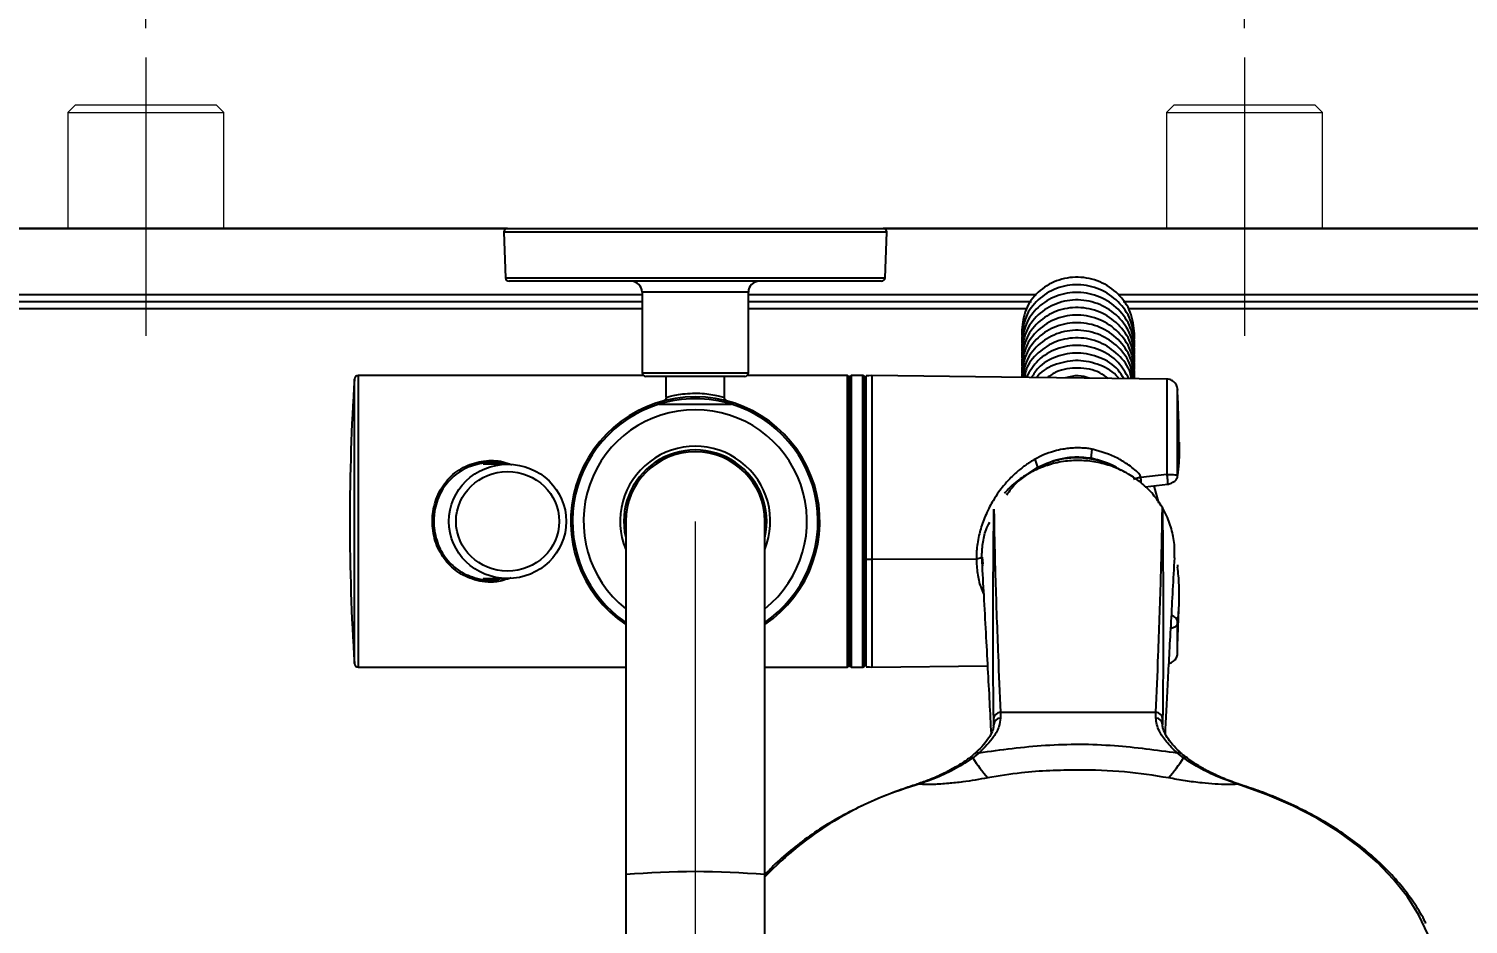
# Model space of a CAD drawing. Extents: x -2463 to 697, y 0 to 2315.
# Drawn here: x -1780.1 to -1583.6, y 2029.3 to 2151.6 of the extents above; entities that cross this region are included whole.
import ezdxf

# ---------------------------------------------------------------- set-up
doc = ezdxf.new("R2010")
doc.units = 0
doc.header["$LTSCALE"] = 10
doc.header["$MEASUREMENT"] = 0
doc.header["$PDMODE"] = 3
doc.header["$PDSIZE"] = -10
doc.linetypes.add('CENTER2', pattern=[28.575, 19.05, -3.175, 3.175, -3.175])
doc.layers.get('0').update_dxf_attribs({"linetype": 'CONTINUOUS'})
doc.layers.get('DEFPOINTS').update_dxf_attribs({"linetype": 'CONTINUOUS'})
doc.layers.add('1', color=7, linetype='CONTINUOUS', true_color=0xffffff)
doc.layers.add('Cneter', color=1, linetype='CENTER2', lineweight=13)
doc.styles.add('Daelim Dimension', font='NanumGothic.ttf')
doc.dimstyles.new('DEFAULT', dxfattribs={"dimscale": 2, "dimtxt": 2, "dimasz": 2, "dimexe": 0, "dimexo": 2, "dimgap": 1, "dimtad": 1, "dimdec": 1, "dimzin": 9, "dimdsep": 46, "dimtxsty": 'Daelim Dimension', "dimcen": 0.5, "dimclrd": 252, "dimclre": 252, "dimclrt": 3, "dimadec": 1, "dimazin": 0, "dimtfac": 1, "dimtdec": 1, "dimtix": 1, "dimtmove": 0, "dimatfit": 3, "dimfxl": 1, "dimtolj": 1, "dimtzin": 1, "dimlwd": 9, "dimlwe": 9, "dimarcsym": 0})

# ---------------------------------------------------------------- blocks, each defined once
blk = doc.blocks.new('*D35')
at = {"color": 5, "lineweight": 9, "ltscale": 0.5, "transparency": 16777216}
for p, q in [((-1764.14, 2151.67), (-1764.14, 2177.25)), ((-1614.14, 2151.67), (-1614.14, 2177.25)), ((-1756.14, 2175.25), (-1622.14, 2175.25))]:
    blk.add_line(p, q, dxfattribs=at)
at = {"color": 5, "ltscale": 0.5, "transparency": 16777216}
for points in [[(-1756.14, 2176.59), (-1756.14, 2173.92), (-1764.14, 2175.25)], [(-1622.14, 2176.59), (-1622.14, 2173.92), (-1614.14, 2175.25)]]:
    blk.add_solid(points, dxfattribs=at)
at = {"layer": 'DEFPOINTS', "color": 0, "ltscale": 0.5, "transparency": 16777216}
for p in [(-1614.14, 2175.25), (-1764.14, 2147.67), (-1614.14, 2147.67)]:
    blk.add_point(p, dxfattribs=at)
at = {"color": 7, "ltscale": 0.5, "transparency": 16777216, "insert": (-1689.14, 2188.11), "char_height": 20, "attachment_point": 5, "style": 'Daelim Dimension'}
blk.add_mtext('\\A1;150', dxfattribs=at)
blk = doc.blocks.new('*D39')
at = {"color": 5, "lineweight": 9, "ltscale": 0.5, "transparency": 16777216}
for p, q in [((-1460.14, 2124.32), (-1344.13, 2124.32)), ((-1346.13, 2116.32), (-1346.13, 1587.5)), ((-1685.17, 1579.5), (-1344.13, 1579.5))]:
    blk.add_line(p, q, dxfattribs=at)
at = {"color": 5, "ltscale": 0.5, "transparency": 16777216}
for points in [[(-1347.47, 2116.32), (-1344.8, 2116.32), (-1346.13, 2124.32)], [(-1347.47, 1587.5), (-1344.8, 1587.5), (-1346.13, 1579.5)]]:
    blk.add_solid(points, dxfattribs=at)
at = {"layer": 'DEFPOINTS', "color": 0, "ltscale": 0.5, "transparency": 16777216}
for p in [(-1464.14, 2124.32), (-1689.17, 1579.5), (-1346.13, 1579.5)]:
    blk.add_point(p, dxfattribs=at)
at = {"color": 7, "ltscale": 0.5, "transparency": 16777216, "insert": (-1358.91, 1851.91), "char_height": 20, "attachment_point": 5, "rotation": 90, "style": 'Daelim Dimension'}
blk.add_mtext('\\A1;545', dxfattribs=at)

msp = doc.modelspace()

# ---------------------------------------------------------------- linework, layer by layer
at = {"ltscale": 0.5}
msp.add_line((-1980.13, 2124.32), (-500.29, 2124.32), dxfattribs=at)
at = {"color": 7, "linetype": 'Continuous', "lineweight": 25}
for p, q in [((-1714.77, 2124.32), (-1904.14, 2124.32)), ((-1714.77, 2124.32), (-1689.14, 2124.32)), ((-1689.14, 2124.32), (-1663.5, 2124.32)), ((-1474.13, 2124.32), (-1663.5, 2124.32)), ((-1715.27, 2123.8), (-1715.05, 2117.6)), ((-1689.14, 2123.8), (-1715.27, 2123.8)), ((-1663, 2123.8), (-1689.14, 2123.8)), ((-1663.22, 2117.6), (-1663, 2123.8)), ((-1715.05, 2117.6), (-1689.14, 2117.6)), ((-1689.14, 2117.12), (-1714.55, 2117.12)), ((-1689.14, 2117.6), (-1663.22, 2117.6)), ((-1663.72, 2117.12), (-1689.14, 2117.12)), ((-1886.64, 2115.3), (-1696.39, 2115.3)), ((-1696.39, 2115.62), (-1696.39, 2104.62)), ((-1689.14, 2115.62), (-1696.39, 2115.62)), ((-1681.89, 2115.62), (-1689.14, 2115.62)), ((-1681.89, 2104.62), (-1681.89, 2115.62)), ((-1681.89, 2115.3), (-1642.53, 2115.3)), ((-1631.39, 2115.3), (-1491.64, 2115.3)), ((-1696.39, 2113.34), (-1912.94, 2113.34)), ((-1696.39, 2114.32), (-1886.64, 2114.32)), ((-1643.23, 2114.32), (-1681.89, 2114.32)), ((-1643.93, 2113.34), (-1681.89, 2113.34)), ((-1491.64, 2114.32), (-1630.72, 2114.32)), ((-1465.33, 2113.34), (-1630.06, 2113.34)), ((-1644.57, 2110.48), (-1644.57, 2109.71)), ((-1644.57, 2109.45), (-1644.57, 2108.67)), ((-1629.17, 2109.19), (-1629.17, 2109.96)), ((-1629.17, 2108.15), (-1629.17, 2108.93)), ((-1644.57, 2108.41), (-1644.57, 2107.63)), ((-1644.57, 2107.38), (-1644.57, 2106.6)), ((-1629.17, 2107.12), (-1629.17, 2107.89)), ((-1629.17, 2106.08), (-1629.17, 2106.86)), ((-1644.57, 2106.34), (-1644.57, 2105.56)), ((-1644.57, 2105.31), (-1644.57, 2104.53)), ((-1629.17, 2105.05), (-1629.17, 2105.82)), ((-1629.17, 2104.01), (-1629.17, 2104.79)), ((-1735.67, 2064.89), (-1735.67, 2103.75)), ((-1696.19, 2104.22), (-1735.17, 2104.22)), ((-1735.17, 2104.22), (-1735.17, 2064.42)), ((-1696.39, 2104.62), (-1689.14, 2104.62)), ((-1689.14, 2104.12), (-1695.89, 2104.12)), ((-1693.14, 2104.12), (-1693.14, 2101.23)), ((-1689.14, 2104.62), (-1681.89, 2104.62)), ((-1682.39, 2104.12), (-1689.14, 2104.12)), ((-1685.14, 2101.25), (-1685.14, 2104.12)), ((-1668.34, 2104.22), (-1682.09, 2104.22)), ((-1668.34, 2064.42), (-1668.34, 2104.22)), ((-1668.14, 2104.02), (-1668.14, 2064.62)), ((-1668.04, 2064.62), (-1668.04, 2104.02)), ((-1666.24, 2104.22), (-1667.84, 2104.22)), ((-1667.84, 2104.22), (-1667.84, 2064.42)), ((-1666.24, 2064.42), (-1666.24, 2104.22)), ((-1666.04, 2104.02), (-1666.04, 2064.62)), ((-1644.57, 2104.27), (-1644.57, 2103.98)), ((-1629.21, 2103.8), (-1629.17, 2104.01)), ((-1635.08, 2092.96), (-1634.94, 2094.17)), ((-1714.76, 2092.12), (-1718.09, 2092.12)), ((-1717.62, 2092.3), (-1716.38, 2092.12)), ((-1644.09, 2090.52), (-1642.38, 2091.74)), ((-1642.38, 2091.74), (-1642.72, 2092.82)), ((-1624.76, 2090.71), (-1628.3, 2090.29)), ((-1627.72, 2089.05), (-1624.63, 2089.39)), ((-1625.84, 2086.87), (-1626.48, 2089.19)), ((-1698.64, 2084.32), (-1698.64, 2036.06)), ((-1679.64, 2036.06), (-1679.64, 2084.32)), ((-1665.79, 2079.17), (-1665.04, 2079.17)), ((-1665.04, 2079.17), (-1650.76, 2079.21)), ((-1650.76, 2079.21), (-1650.04, 2079.39)), ((-1650.04, 2079.39), (-1649.94, 2078.24)), ((-1649.95, 2079.44), (-1649.87, 2078.5)), ((-1718.09, 2076.52), (-1714.76, 2076.52)), ((-1716.38, 2076.52), (-1717.52, 2076.34)), ((-1623.28, 2067.33), (-1623.12, 2072.26)), ((-1735.17, 2064.42), (-1698.64, 2064.42)), ((-1679.64, 2064.42), (-1668.34, 2064.42)), ((-1667.84, 2064.42), (-1666.24, 2064.42)), ((-1665.04, 2064.42), (-1649.24, 2064.61)), ((-1647.48, 2058.24), (-1647.47, 2057.46)), ((-1626.26, 2057.46), (-1626.25, 2058.24)), ((-1648.42, 2056.41), (-1648.4, 2056.54)), ((-1648.4, 2056.54), (-1648.4, 2057.31)), ((-1625.33, 2057.31), (-1625.34, 2056.54)), ((-1650.37, 2052.71), (-1651.26, 2052.01)), ((-1622.48, 2052.01), (-1623.36, 2052.71)), ((-1658.63, 2048.41), (-1659.03, 2048.28)), ((-1614.7, 2048.28), (-1615.1, 2048.41)), ((-1614.54, 2048.31), (-1614.94, 2048.44)), ((-1698.64, 2036.06), (-1698.64, 1734.29)), ((-1679.64, 1734.29), (-1679.64, 2036.06))]:
    msp.add_line(p, q, dxfattribs=at)
at = {"color": 7, "linetype": 'Continuous', "lineweight": 25, "flags": 128}
for points in [[(-1665.04, 2104.22), (-1665.46, 2104.21), (-1665.79, 2104.21)], [(-1624.76, 2103.74), (-1647.32, 2104.01), (-1665.04, 2104.22)], [(-1665.79, 2101.53), (-1665.93, 2101.53), (-1666.04, 2101.53)], [(-1666.04, 2067.11), (-1665.9, 2067.11), (-1665.79, 2067.11)], [(-1665.79, 2064.43), (-1665.37, 2064.43), (-1665.04, 2064.42)], [(-1589.12, 2027.96), (-1590.35, 2030.53), (-1591.91, 2033.03), (-1593.8, 2035.43), (-1596, 2037.73), (-1598.5, 2039.89), (-1601.27, 2041.91), (-1604.3, 2043.77), (-1607.56, 2045.46), (-1611.04, 2046.97), (-1614.7, 2048.28), (-1614.7, 2048.28)]]:
    msp.add_lwpolyline(points, dxfattribs=at)
at = {"color": 7, "linetype": 'Continuous', "lineweight": 25}
for centre, radius, start, end in [((-1714.77, 2123.82), 0.5, 90, 182), ((-1663.5, 2123.82), 0.5, 358, 90), ((-1714.55, 2117.62), 0.5, 182, 270), ((-1697.89, 2115.62), 1.5, 0, 90), ((-1680.39, 2115.62), 1.5, 90, 180), ((-1663.72, 2117.62), 0.5, 270, 358), ((-1436.3, 2084.32), 300, 176.2861, 183.7139), ((-1735.17, 2103.72), 0.5, 90, 176.2861), ((-1695.89, 2104.62), 0.5, 180, 270), ((-1682.39, 2104.62), 0.5, 270, 0), ((-1668.34, 2104.02), 0.2, 0, 90), ((-1667.84, 2104.02), 0.2, 90, 180), ((-1666.24, 2104.02), 0.2, 0, 90), ((-1689.14, 2084.32), 17, 303.9745, 236.0255), ((-1689.14, 2084.32), 16.75, 72.7894, 107.2106), ((-1689.14, 2084.32), 16.75, 107.2106, 235.4473), ((-1689.14, 2084.32), 15.25, 308.5319, 231.4681), ((-1689.14, 2084.32), 16.75, 304.5527, 72.7894), ((-1689.14, 2084.32), 10.25, 337.9458, 202.0542), ((-1689.14, 2084.32), 9.75, 346.9972, 193.0028), ((-1689.14, 2084.32), 9.5, 0, 180), ((-1626.26, 2085.69), 1.04, 30.1323, 30.7951), ((-1735.17, 2064.92), 0.5, 183.7139, 270), ((-1668.34, 2064.62), 0.2, 270, 0), ((-1667.84, 2064.62), 0.2, 180, 270), ((-1666.24, 2064.62), 0.2, 270, 0), ((-1647.42, 2057.26), 0.982, 93.5331, 176.7445), ((-1626.31, 2057.26), 0.982, 3.2559, 86.4668), ((-1647.42, 2056.49), 0.974, 92.5517, 176.8684), ((-1626.31, 2056.49), 0.974, 3.1312, 87.4484), ((-1651.46, 2051.44), 0.606, 70.0244, 124.3639), ((-1630.64, 2065.35), 24.55, 212.899, 220.8592), ((-1650.58, 2052.08), 0.665, 71.9352, 130.0645), ((-1643.09, 2065.35), 24.55, 319.1409, 327.101), ((-1623.15, 2052.07), 0.667, 51.3246, 108.0055), ((-1622.27, 2051.45), 0.604, 54.7924, 110.0144), ((-1646.31, 2004.12), 45.95, 106.0709, 136.4799), ((-1659.14, 2048.14), 0.174, 51.7388, 103.9012), ((-1658.74, 2048.26), 0.186, 54.1128, 107.4034), ((-1614.99, 2048.26), 0.188, 74.6125, 125.7209), ((-1614.59, 2048.14), 0.174, 76.0998, 128.2596), ((-1689.14, 1926.67), 109.81, 85.0369, 94.9631)]:
    msp.add_arc(centre, radius, start, end, dxfattribs=at)
for major_axis, ratio in [((8.01, 0), 0.974293), ((-7.04, 0), 0.965926)]:
    msp.add_ellipse((-1714.76, 2084.32), major_axis=major_axis, ratio=ratio, dxfattribs=at)
for points, knots in [([(-1629.17, 2109.96), (-1629.28, 2110.96), (-1629.51, 2112.95), (-1631.29, 2115.49), (-1633.84, 2117.21), (-1636.87, 2117.85), (-1639.89, 2117.34), (-1642.44, 2115.75), (-1644.22, 2113.34), (-1644.45, 2111.43), (-1644.57, 2110.48)], [0, 0, 0, 0, 0.1251792, 0.2499999, 0.3748205, 0.5, 0.6251797, 0.7500001, 0.8748209, 1, 1, 1, 1]), ([(-1629.17, 2108.93), (-1629.28, 2109.93), (-1629.51, 2111.92), (-1631.29, 2114.45), (-1633.84, 2116.17), (-1636.87, 2116.82), (-1639.89, 2116.3), (-1642.44, 2114.71), (-1644.22, 2112.3), (-1644.45, 2110.4), (-1644.57, 2109.45)], [0, 0, 0, 0, 0.12518, 0.25, 0.374821, 0.5, 0.625179, 0.75, 0.874821, 1, 1, 1, 1]), ([(-1629.17, 2107.89), (-1629.28, 2108.89), (-1629.51, 2110.88), (-1631.29, 2113.42), (-1633.84, 2115.14), (-1636.87, 2115.78), (-1639.89, 2115.27), (-1642.44, 2113.68), (-1644.22, 2111.27), (-1644.45, 2109.36), (-1644.57, 2108.41)], [0, 0, 0, 0, 0.12518, 0.25, 0.374821, 0.5, 0.625179, 0.75, 0.874821, 1, 1, 1, 1]), ([(-1629.17, 2106.86), (-1629.28, 2107.85), (-1629.51, 2109.85), (-1631.29, 2112.38), (-1633.84, 2114.1), (-1636.87, 2114.75), (-1639.89, 2114.23), (-1642.44, 2112.64), (-1644.22, 2110.23), (-1644.45, 2108.33), (-1644.57, 2107.38)], [0, 0, 0, 0, 0.125179, 0.25, 0.374821, 0.5, 0.625179, 0.75, 0.87482, 1, 1, 1, 1]), ([(-1629.17, 2105.82), (-1629.28, 2106.82), (-1629.51, 2108.81), (-1631.29, 2111.35), (-1633.84, 2113.07), (-1636.87, 2113.71), (-1639.89, 2113.2), (-1642.44, 2111.61), (-1644.22, 2109.2), (-1644.45, 2107.29), (-1644.57, 2106.34)], [0, 0, 0, 0, 0.125179, 0.25, 0.37482, 0.5, 0.625179, 0.749999, 0.87482, 1, 1, 1, 1]), ([(-1629.17, 2104.79), (-1629.28, 2105.78), (-1629.51, 2107.77), (-1631.29, 2110.31), (-1633.84, 2112.03), (-1636.87, 2112.68), (-1639.89, 2112.16), (-1642.44, 2110.57), (-1644.22, 2108.16), (-1644.45, 2106.26), (-1644.57, 2105.31)], [0, 0, 0, 0, 0.1251792, 0.2499998, 0.3748204, 0.4999999, 0.6251797, 0.75, 0.8748208, 1, 1, 1, 1]), ([(-1629.17, 2103.75), (-1629.28, 2104.75), (-1629.51, 2106.74), (-1631.29, 2109.28), (-1633.84, 2111), (-1636.87, 2111.64), (-1639.89, 2111.13), (-1642.44, 2109.54), (-1644.22, 2107.13), (-1644.45, 2105.22), (-1644.57, 2104.27)], [0, 0, 0, 0, 0.12518, 0.25, 0.37482, 0.5, 0.625179, 0.75, 0.874821, 1, 1, 1, 1]), ([(-1629.38, 2103.8), (-1629.47, 2104.42), (-1629.68, 2106.03), (-1631.31, 2108.24), (-1633.83, 2109.96), (-1636.87, 2110.61), (-1639.9, 2110.09), (-1642.43, 2108.5), (-1644.1, 2106.32), (-1644.32, 2104.67), (-1644.41, 2103.98)], [0, 0, 0, 0, 0.0856044, 0.2212309, 0.3568571, 0.4928734, 0.6288896, 0.7645163, 0.9001428, 1, 1, 1, 1]), ([(-1629.59, 2103.8), (-1629.64, 2104.07), (-1629.84, 2105.32), (-1631.33, 2107.19), (-1633.83, 2108.93), (-1636.87, 2109.57), (-1639.9, 2109.06), (-1642.4, 2107.46), (-1643.93, 2105.6), (-1644.14, 2104.31), (-1644.19, 2103.97)], [0, 0, 0, 0, 0.0412627, 0.1917671, 0.3422713, 0.4932083, 0.6441451, 0.7946497, 0.9451532, 1, 1, 1, 1]), ([(-1629.92, 2103.8), (-1630.36, 2104.59), (-1631.31, 2106.26), (-1633.86, 2107.88), (-1636.87, 2108.54), (-1639.88, 2108.01), (-1642.49, 2106.46), (-1643.48, 2104.8), (-1643.96, 2103.97)], [0, 0, 0, 0, 0.152921, 0.322439, 0.492444, 0.662449, 0.831968, 1, 1, 1, 1]), ([(-1630.62, 2103.81), (-1630.87, 2104.22), (-1631.63, 2105.5), (-1633.87, 2106.83), (-1636.87, 2107.51), (-1639.86, 2106.96), (-1642.16, 2105.69), (-1642.95, 2104.41), (-1643.23, 2103.96)], [0, 0, 0, 0, 0.095287, 0.293727, 0.492738, 0.691749, 0.890189, 1, 1, 1, 1]), ([(-1631.32, 2103.82), (-1631.36, 2103.87), (-1631.94, 2104.75), (-1633.9, 2105.77), (-1636.86, 2106.49), (-1639.84, 2105.9), (-1641.84, 2104.93), (-1642.44, 2104.04), (-1642.5, 2103.95)], [0, 0, 0, 0, 0.013942, 0.253204, 0.493153, 0.733103, 0.972364, 1, 1, 1, 1]), ([(-1632.77, 2103.84), (-1633.14, 2104.12), (-1634.32, 2105), (-1636.87, 2105.37), (-1639.46, 2105.09), (-1640.69, 2104.23), (-1641.1, 2103.94)], [0, 0, 0, 0, 0.153626, 0.490181, 0.826736, 1, 1, 1, 1]), ([(-1665.79, 2079.17), (-1665.79, 2080.45), (-1665.79, 2083), (-1665.79, 2086.93), (-1665.79, 2090.75), (-1665.79, 2094.33), (-1665.79, 2097.52), (-1665.79, 2100.2), (-1665.79, 2102.28), (-1665.79, 2103.62), (-1665.79, 2104.24), (-1665.79, 2104.14), (-1665.79, 2104.12)], [0, 0, 0, 0, 0.107146, 0.214291, 0.321437, 0.428582, 0.535728, 0.642873, 0.750019, 0.857164, 0.964309, 1, 1, 1, 1]), ([(-1665.04, 2104.13), (-1665.04, 2104.16), (-1665.04, 2104.25), (-1665.04, 2103.63), (-1665.04, 2102.29), (-1665.04, 2100.21), (-1665.04, 2097.53), (-1665.04, 2094.33), (-1665.04, 2090.76), (-1665.04, 2086.94), (-1665.04, 2083), (-1665.04, 2080.45), (-1665.04, 2079.17)], [0, 0, 0, 0, 0.03569, 0.142835, 0.249981, 0.357127, 0.464273, 0.571418, 0.678563, 0.785709, 0.892854, 1, 1, 1, 1]), ([(-1635.31, 2103.87), (-1635.83, 2104.03), (-1636.92, 2104.36), (-1638.02, 2104.06), (-1638.6, 2103.91)], [0, 0, 0, 0, 0.473486, 1, 1, 1, 1]), ([(-1623.28, 2102.3), (-1623.29, 2102.41), (-1623.31, 2102.63), (-1623.44, 2102.94), (-1623.62, 2103.21), (-1623.9, 2103.48), (-1624.3, 2103.7), (-1624.63, 2103.73), (-1624.77, 2103.74)], [0, 0, 0, 0, 0.143486, 0.288312, 0.430387, 0.565979, 0.806258, 1, 1, 1, 1]), ([(-1624.76, 2103.73), (-1624.76, 2103.61), (-1624.76, 2103.36), (-1624.76, 2101.34), (-1624.76, 2098.36), (-1624.76, 2094.74), (-1624.76, 2092.01), (-1624.76, 2090.71)], [0, 0, 0, 0, 0.210603, 0.423919, 0.630105, 0.823365, 1, 1, 1, 1]), ([(-1693.35, 2100.82), (-1693.36, 2100.82), (-1693.39, 2100.79), (-1693.43, 2100.77), (-1693.47, 2100.76), (-1693.49, 2100.75), (-1693.49, 2100.75), (-1693.5, 2100.75), (-1693.5, 2100.75), (-1693.5, 2100.75), (-1693.49, 2100.75), (-1693.44, 2100.77), (-1693.36, 2100.79), (-1693.34, 2100.79)], [0, 0, 0, 0, 0.030031, 0.075575, 0.104809, 0.114349, 0.121238, 0.129583, 0.143968, 0.178123, 0.301642, 0.855897, 1, 1, 1, 1]), ([(-1693.23, 2100.94), (-1693.24, 2100.93), (-1693.26, 2100.9), (-1693.3, 2100.86), (-1693.34, 2100.83), (-1693.35, 2100.82)], [0, 0, 0, 0, 0.119595, 0.745099, 1, 1, 1, 1]), ([(-1693.14, 2101.15), (-1693.15, 2101.11), (-1693.17, 2101.03), (-1693.21, 2100.96), (-1693.23, 2100.94)], [0, 0, 0, 0, 0.56531, 1, 1, 1, 1]), ([(-1693.14, 2101.23), (-1693.13, 2101.23), (-1693.12, 2101.23), (-1692.9, 2101.3), (-1692.2, 2101.49), (-1691.16, 2101.69), (-1689.87, 2101.82), (-1688.51, 2101.83), (-1687.24, 2101.71), (-1686.17, 2101.51), (-1685.47, 2101.33), (-1685.13, 2101.23), (-1685.17, 2101.24), (-1685.19, 2101.25)], [0, 0, 0, 0, 0.019554, 0.123275, 0.227781, 0.335498, 0.443959, 0.549591, 0.653289, 0.758698, 0.866986, 0.959566, 1, 1, 1, 1]), ([(-1685.25, 2100.87), (-1685.17, 2100.85), (-1684.89, 2100.78), (-1684.82, 2100.77), (-1684.78, 2100.75)], [0, 0, 0, 0, 0.297745, 1, 1, 1, 1]), ([(-1684.77, 2100.75), (-1684.77, 2100.75), (-1684.77, 2100.75), (-1684.77, 2100.75), (-1684.77, 2100.75), (-1684.78, 2100.75), (-1684.8, 2100.76), (-1684.85, 2100.78), (-1684.94, 2100.83), (-1685.04, 2100.93), (-1685.12, 2101.07), (-1685.13, 2101.18), (-1685.13, 2101.24)], [0, 0, 0, 0, 0.069961, 0.098574, 0.119768, 0.130933, 0.147917, 0.214351, 0.348298, 0.562876, 0.780156, 1, 1, 1, 1]), ([(-1623.28, 2090.6), (-1623.28, 2091.9), (-1623.28, 2094.51), (-1623.28, 2097.75), (-1623.28, 2100.27), (-1623.28, 2101.79), (-1623.28, 2102.44), (-1623.28, 2102.27), (-1623.28, 2102.25)], [0, 0, 0, 0, 0.195633, 0.391267, 0.586898, 0.782533, 0.978164, 1, 1, 1, 1]), ([(-1623.1, 2095.12), (-1623.12, 2096.64), (-1623.14, 2098.84), (-1623.25, 2101.04), (-1623.28, 2101.71)], [0, 0, 0, 0, 0.692854, 1, 1, 1, 1]), ([(-1694.09, 2100.32), (-1693.33, 2100.32), (-1691.78, 2100.32), (-1689.31, 2100.32), (-1686.74, 2100.32), (-1685.04, 2100.32), (-1684.18, 2100.32)], [0, 0, 0, 0, 0.235991, 0.476254, 0.734951, 1, 1, 1, 1]), ([(-1623.07, 2095.12), (-1623.06, 2094.66), (-1623.05, 2093.73), (-1623.11, 2092.22), (-1623.22, 2091.16), (-1623.28, 2090.6)], [0, 0, 0, 0, 0.301614, 0.624748, 1, 1, 1, 1]), ([(-1634.93, 2094.17), (-1635.03, 2094.19), (-1635.24, 2094.23), (-1635.57, 2094.28), (-1635.93, 2094.31), (-1636.52, 2094.36), (-1637.28, 2094.36), (-1638.17, 2094.29), (-1639.11, 2094.16), (-1640.25, 2093.89), (-1641.51, 2093.45), (-1642.35, 2093.02), (-1642.72, 2092.82)], [0, 0, 0, 0, 0.03698, 0.078687, 0.125108, 0.169299, 0.296295, 0.4044, 0.499605, 0.645155, 0.839988, 1, 1, 1, 1]), ([(-1635.06, 2092.83), (-1635.69, 2092.91), (-1636.96, 2093.08), (-1638.87, 2092.89), (-1640.72, 2092.42), (-1641.84, 2091.88), (-1642.4, 2091.61)], [0, 0, 0, 0, 0.249381, 0.498948, 0.748627, 1, 1, 1, 1]), ([(-1642.38, 2091.74), (-1641.29, 2092.21), (-1639.61, 2092.93), (-1637.06, 2093.19), (-1635.75, 2093.04), (-1635.08, 2092.96)], [0, 0, 0, 0, 0.478946, 0.733719, 1, 1, 1, 1]), ([(-1635.05, 2092.83), (-1635.06, 2092.83), (-1635.07, 2092.82), (-1635.07, 2092.85), (-1635.08, 2092.89), (-1635.08, 2092.93), (-1635.08, 2092.95)], [0, 0, 0, 0, 0.244941, 0.499871, 0.755025, 1, 1, 1, 1]), ([(-1631, 2091.26), (-1631.28, 2091.45), (-1632.49, 2092.25), (-1633.95, 2092.65), (-1635.06, 2092.95)], [0, 0, 0, 0, 0.236838, 1, 1, 1, 1]), ([(-1628.58, 2090.87), (-1628.83, 2091.1), (-1629.33, 2091.54), (-1630.3, 2092.25), (-1632.05, 2093.34), (-1633.75, 2093.83), (-1634.92, 2094.17)], [0, 0, 0, 0, 0.14025, 0.280561, 0.50097, 1, 1, 1, 1]), ([(-1714.27, 2076.6), (-1714.94, 2076.38), (-1716.56, 2075.84), (-1719.24, 2076.18), (-1721.71, 2077.34), (-1723.57, 2079.21), (-1724.77, 2081.63), (-1725.08, 2083.8), (-1724.95, 2085.96), (-1724.37, 2088.07), (-1722.83, 2090.35), (-1720.62, 2091.96), (-1718.04, 2092.66), (-1715.8, 2092.66), (-1714.6, 2092.2), (-1714.2, 2092.05)], [0, 0, 0, 0, 0.066588, 0.162134, 0.24537, 0.327227, 0.41345, 0.501612, 0.531029, 0.618864, 0.706467, 0.793939, 0.877742, 0.958526, 1, 1, 1, 1]), ([(-1715.28, 2092.12), (-1715.34, 2092.14), (-1716.18, 2092.43), (-1718.02, 2092.35), (-1720.53, 2091.71), (-1722.68, 2090.15), (-1724.19, 2087.95), (-1724.75, 2085.9), (-1724.89, 2083.81), (-1724.58, 2081.72), (-1723.41, 2079.38), (-1721.6, 2077.57), (-1719.19, 2076.48), (-1717.03, 2076.12), (-1715.87, 2076.46), (-1715.65, 2076.52)], [0, 0, 0, 0, 0.007101, 0.095388, 0.186766, 0.28183, 0.376728, 0.47165, 0.503419, 0.598644, 0.691942, 0.78077, 0.871384, 0.975722, 1, 1, 1, 1]), ([(-1642.72, 2092.82), (-1642.85, 2092.75), (-1643.13, 2092.59), (-1643.54, 2092.33), (-1643.98, 2092.04), (-1644.47, 2091.68), (-1645.23, 2091.07), (-1646.12, 2090.24), (-1647.02, 2089.24), (-1647.79, 2088.23), (-1648.42, 2087.28), (-1648.99, 2086.26), (-1649.44, 2085.31), (-1649.85, 2084.31), (-1650.17, 2083.34), (-1650.43, 2082.32), (-1650.62, 2081.3), (-1650.74, 2080.24), (-1650.75, 2079.55), (-1650.76, 2079.21)], [0, 0, 0, 0, 0.027895, 0.058047, 0.090471, 0.125179, 0.169866, 0.269189, 0.349485, 0.415001, 0.499331, 0.556373, 0.624649, 0.686902, 0.749132, 0.806902, 0.874615, 0.937192, 1, 1, 1, 1]), ([(-1625.37, 2086.23), (-1625.77, 2086.83), (-1626.58, 2088.04), (-1628.17, 2089.57), (-1629.98, 2090.84), (-1631.99, 2091.8), (-1634.15, 2092.42), (-1636.38, 2092.68), (-1638.62, 2092.58), (-1640.81, 2092.11), (-1642.9, 2091.3), (-1644.79, 2090.16), (-1646.15, 2089.08), (-1646.77, 2088.31), (-1646.93, 2088.12)], [0, 0, 0, 0, 0.088081, 0.176162, 0.264218, 0.352277, 0.440557, 0.528843, 0.617073, 0.705304, 0.793306, 0.881306, 0.969464, 1, 1, 1, 1]), ([(-1642.4, 2091.61), (-1643.46, 2090.98), (-1645.08, 2090), (-1646.25, 2088.46), (-1646.65, 2087.92)], [0, 0, 0, 0, 0.649615, 1, 1, 1, 1]), ([(-1642.38, 2091.74), (-1642.38, 2091.72), (-1642.37, 2091.69), (-1642.37, 2091.64), (-1642.38, 2091.62), (-1642.39, 2091.62), (-1642.4, 2091.61)], [0, 0, 0, 0, 0.24558, 0.499918, 0.754319, 1, 1, 1, 1]), ([(-1631.54, 2091.52), (-1631.64, 2091.58), (-1632.64, 2092.26), (-1633.91, 2092.56), (-1635.05, 2092.83)], [0, 0, 0, 0, 0.0965855, 1, 1, 1, 1]), ([(-1628.3, 2090.29), (-1628.41, 2090.27), (-1628.62, 2090.25), (-1628.91, 2090.18), (-1629.16, 2090.11), (-1629.25, 2090.05), (-1629.3, 2090.03)], [0, 0, 0, 0, 0.25021, 0.500011, 0.750033, 1, 1, 1, 1]), ([(-1628.3, 2090.29), (-1628.33, 2090.39), (-1628.38, 2090.61), (-1628.51, 2090.79), (-1628.58, 2090.87)], [0, 0, 0, 0, 0.501056, 1, 1, 1, 1]), ([(-1628.28, 2089.58), (-1628.28, 2089.62), (-1628.27, 2089.66), (-1628.27, 2089.76), (-1628.28, 2089.93), (-1628.28, 2090.11), (-1628.3, 2090.22), (-1628.3, 2090.24)], [0, 0, 0, 0, 0.172163, 0.203602, 0.469662, 0.937794, 1, 1, 1, 1]), ([(-1624.76, 2090.71), (-1624.66, 2090.71), (-1624.44, 2090.72), (-1624.06, 2090.72), (-1623.67, 2090.7), (-1623.36, 2090.66), (-1623.31, 2090.62), (-1623.28, 2090.6)], [0, 0, 0, 0, 0.138662, 0.273064, 0.526941, 0.766178, 1, 1, 1, 1]), ([(-1624.76, 2090.71), (-1624.75, 2090.62), (-1624.73, 2090.44), (-1624.7, 2090.16), (-1624.67, 2089.91), (-1624.66, 2089.7), (-1624.65, 2089.53), (-1624.65, 2089.43), (-1624.65, 2089.41), (-1624.66, 2089.4)], [0, 0, 0, 0, 0.160579, 0.312025, 0.459463, 0.605316, 0.751156, 0.898589, 1, 1, 1, 1]), ([(-1624.66, 2089.4), (-1624.58, 2089.41), (-1624.42, 2089.45), (-1624.17, 2089.54), (-1623.94, 2089.65), (-1623.75, 2089.77), (-1623.59, 2089.88), (-1623.44, 2090.02), (-1623.4, 2090.11), (-1623.38, 2090.16)], [0, 0, 0, 0, 0.130989, 0.264764, 0.396635, 0.525709, 0.65038, 0.769958, 1, 1, 1, 1]), ([(-1623.38, 2090.17), (-1623.37, 2090.19), (-1623.33, 2090.25), (-1623.29, 2090.4), (-1623.28, 2090.53), (-1623.28, 2090.6)], [0, 0, 0, 0, 0.136177, 0.541991, 1, 1, 1, 1]), ([(-1648.4, 2057.31), (-1648.43, 2059.95), (-1648.48, 2066.17), (-1648.47, 2075.68), (-1648.41, 2082.57), (-1648.37, 2085.92), (-1648.37, 2085.97)], [0, 0, 0, 0, 0.2746346, 0.646056, 0.9947175, 1, 1, 1, 1]), ([(-1648.36, 2085.99), (-1648.36, 2085.76), (-1648.32, 2082.55), (-1648.17, 2075.94), (-1647.84, 2066.93), (-1647.59, 2060.83), (-1647.48, 2058.24)], [0, 0, 0, 0, 0.025001, 0.353993, 0.725389, 1, 1, 1, 1]), ([(-1626.25, 2058.24), (-1626.14, 2060.83), (-1625.89, 2066.93), (-1625.56, 2075.94), (-1625.42, 2082.55), (-1625.37, 2085.85), (-1625.37, 2086.15), (-1625.37, 2086.23)], [0, 0, 0, 0, 0.27226, 0.639999, 0.966645, 0.992097, 1, 1, 1, 1]), ([(-1625.36, 2086.21), (-1625.36, 2086.14), (-1625.32, 2082.71), (-1625.26, 2075.74), (-1625.25, 2066.16), (-1625.3, 2059.95), (-1625.33, 2057.31)], [0, 0, 0, 0, 0.007406, 0.360002, 0.727737, 1, 1, 1, 1]), ([(-1623.72, 2079.35), (-1623.7, 2079.87), (-1623.65, 2081.11), (-1624.01, 2083.05), (-1624.61, 2084.83), (-1625.16, 2085.85), (-1625.36, 2086.21)], [0, 0, 0, 0, 0.21932, 0.518148, 0.825608, 1, 1, 1, 1]), ([(-1650.04, 2079.39), (-1650, 2080.02), (-1649.92, 2081.28), (-1649.58, 2082.96), (-1649.12, 2083.89), (-1648.94, 2084.23)], [0, 0, 0, 0, 0.384807, 0.767767, 1, 1, 1, 1]), ([(-1665.79, 2064.52), (-1665.79, 2064.52), (-1665.79, 2064.52), (-1665.79, 2065.39), (-1665.79, 2066.98), (-1665.79, 2069.27), (-1665.79, 2072.14), (-1665.79, 2075.46), (-1665.79, 2077.93), (-1665.79, 2079.17)], [0, 0, 0, 0, 0.100031, 0.250026, 0.400021, 0.550016, 0.700011, 0.850005, 1, 1, 1, 1]), ([(-1665.04, 2079.17), (-1665.04, 2077.93), (-1665.04, 2075.45), (-1665.04, 2072.13), (-1665.04, 2069.26), (-1665.04, 2066.97), (-1665.04, 2065.37), (-1665.04, 2064.5), (-1665.04, 2064.5), (-1665.04, 2064.51)], [0, 0, 0, 0, 0.149995, 0.29999, 0.449983, 0.599978, 0.749973, 0.899968, 1, 1, 1, 1]), ([(-1650.76, 2079.21), (-1650.73, 2078.54), (-1650.67, 2077.21), (-1650.3, 2075.6), (-1649.92, 2074.74), (-1649.78, 2074.43)], [0, 0, 0, 0, 0.393381, 0.787309, 1, 1, 1, 1]), ([(-1649.95, 2079.44), (-1649.95, 2079.43), (-1649.97, 2079.41), (-1650.01, 2079.4), (-1650.04, 2079.39)], [0, 0, 0, 0, 0.500064, 1, 1, 1, 1]), ([(-1624.97, 2055.27), (-1624.96, 2055.42), (-1624.9, 2056.72), (-1624.77, 2059.2), (-1624.58, 2062.83), (-1624.38, 2066.67), (-1624.15, 2070.75), (-1623.92, 2075.01), (-1623.76, 2077.89), (-1623.68, 2079.35)], [0, 0, 0, 0, 0.0167161, 0.1518128, 0.2999338, 0.4580902, 0.6288162, 0.8121125, 1, 1, 1, 1]), ([(-1650.02, 2078.79), (-1649.93, 2077.27), (-1649.76, 2074.07), (-1649.49, 2069.22), (-1649.23, 2064.35), (-1648.98, 2059.76), (-1648.83, 2056.73), (-1648.76, 2055.29)], [0, 0, 0, 0, 0.202236, 0.423391, 0.63075, 0.824316, 1, 1, 1, 1]), ([(-1623.32, 2078.37), (-1623.32, 2078.35), (-1623.28, 2078.26), (-1623.28, 2078.16), (-1623.28, 2078.07)], [0, 0, 0, 0, 0.161128, 1, 1, 1, 1]), ([(-1623.07, 2073.51), (-1623.06, 2073.76), (-1623.05, 2074.45), (-1623.08, 2075.57), (-1623.15, 2076.84), (-1623.24, 2077.67), (-1623.28, 2078.07)], [0, 0, 0, 0, 0.16163, 0.457876, 0.737332, 1, 1, 1, 1]), ([(-1623.28, 2070.46), (-1623.23, 2070.93), (-1623.14, 2071.83), (-1623.08, 2072.84), (-1623.07, 2073.39), (-1623.07, 2073.51)], [0, 0, 0, 0, 0.466273, 0.879223, 1, 1, 1, 1]), ([(-1623.28, 2070.46), (-1623.28, 2070.53), (-1623.29, 2070.66), (-1623.36, 2070.89), (-1623.52, 2071.14), (-1623.75, 2071.32), (-1623.98, 2071.42), (-1624.11, 2071.44), (-1624.18, 2071.45)], [0, 0, 0, 0, 0.142278, 0.268374, 0.499933, 0.731519, 0.857647, 1, 1, 1, 1]), ([(-1623.28, 2070.46), (-1623.31, 2070.35), (-1623.35, 2070.13), (-1623.67, 2069.86), (-1623.99, 2069.71), (-1624.19, 2069.67), (-1624.21, 2069.67)], [0, 0, 0, 0, 0.309939, 0.627038, 0.963539, 1, 1, 1, 1]), ([(-1623.28, 2066.38), (-1623.28, 2066.45), (-1623.28, 2066.58), (-1623.28, 2067.97), (-1623.28, 2069.63), (-1623.28, 2070.46)], [0, 0, 0, 0, 0.311569, 0.655788, 1, 1, 1, 1]), ([(-1624.47, 2064.95), (-1624.39, 2064.96), (-1624.21, 2064.99), (-1623.97, 2065.13), (-1623.73, 2065.31), (-1623.54, 2065.54), (-1623.34, 2065.88), (-1623.31, 2066.16), (-1623.28, 2066.34)], [0, 0, 0, 0, 0.12152, 0.269892, 0.419787, 0.569283, 0.71732, 1, 1, 1, 1]), ([(-1647.48, 2058.24), (-1646.31, 2058.25), (-1643.97, 2058.27), (-1639.63, 2058.25), (-1634.29, 2058.24), (-1629.6, 2058.28), (-1626.91, 2058.24), (-1626.25, 2058.24)], [0, 0, 0, 0, 0.167517, 0.335461, 0.614799, 0.905095, 1, 1, 1, 1]), ([(-1648.42, 2056.41), (-1648.42, 2056.31), (-1648.43, 2056.06), (-1648.67, 2055.4), (-1649.19, 2054.53), (-1649.95, 2053.57), (-1650.66, 2052.91), (-1651, 2052.59)], [0, 0, 0, 0, 0.133548, 0.357584, 0.577862, 0.796214, 1, 1, 1, 1]), ([(-1647.47, 2057.46), (-1647.51, 2057.08), (-1647.59, 2056.32), (-1648.41, 2054.71), (-1649.65, 2053.45), (-1650.37, 2052.71)], [0, 0, 0, 0, 0.287533, 0.583032, 1, 1, 1, 1]), ([(-1623.36, 2052.71), (-1623.87, 2053.21), (-1624.9, 2054.22), (-1626.02, 2055.92), (-1626.18, 2056.89), (-1626.26, 2057.46)], [0, 0, 0, 0, 0.283474, 0.575182, 1, 1, 1, 1]), ([(-1622.71, 2052.59), (-1622.99, 2052.85), (-1623.67, 2053.45), (-1624.42, 2054.35), (-1625, 2055.26), (-1625.28, 2055.99), (-1625.36, 2056.41), (-1625.33, 2056.53), (-1625.33, 2056.54)], [0, 0, 0, 0, 0.1535814, 0.3642581, 0.5735098, 0.7783035, 0.9856015, 1, 1, 1, 1]), ([(-1650.37, 2052.71), (-1648.88, 2052.92), (-1645.89, 2053.35), (-1641.3, 2053.79), (-1636.62, 2053.94), (-1630.57, 2053.7), (-1626.19, 2053.1), (-1623.36, 2052.71)], [0, 0, 0, 0, 0.168171, 0.33627, 0.509168, 0.682079, 1, 1, 1, 1]), ([(-1651.81, 2051.95), (-1651.86, 2051.91), (-1652.34, 2051.54), (-1653.42, 2050.85), (-1655.16, 2049.9), (-1656.96, 2049.08), (-1658.24, 2048.64), (-1658.8, 2048.45)], [0, 0, 0, 0, 0.028256, 0.281517, 0.536601, 0.797204, 1, 1, 1, 1]), ([(-1651.26, 2052.01), (-1651.98, 2051.54), (-1653.46, 2050.57), (-1656, 2049.34), (-1657.83, 2048.69), (-1658.63, 2048.41)], [0, 0, 0, 0, 0.353742, 0.718029, 1, 1, 1, 1]), ([(-1651.02, 2052.6), (-1651.26, 2052.38), (-1651.51, 2052.16), (-1651.8, 2051.95), (-1651.8, 2051.95)], [0, 0, 0, 0, 0.987678, 1, 1, 1, 1]), ([(-1621.9, 2051.96), (-1622.18, 2052.15), (-1622.48, 2052.36), (-1622.72, 2052.58), (-1622.73, 2052.59)], [0, 0, 0, 0, 0.9416642, 1, 1, 1, 1]), ([(-1615.1, 2048.41), (-1616.1, 2048.77), (-1618.12, 2049.5), (-1620.59, 2050.76), (-1621.9, 2051.63), (-1622.48, 2052.01)], [0, 0, 0, 0, 0.354043, 0.718095, 1, 1, 1, 1]), ([(-1614.94, 2048.44), (-1614.99, 2048.46), (-1615.78, 2048.71), (-1617.22, 2049.27), (-1619.13, 2050.18), (-1620.72, 2051.09), (-1621.55, 2051.69), (-1621.91, 2051.95)], [0, 0, 0, 0, 0.017013, 0.2801101, 0.5407718, 0.8013027, 1, 1, 1, 1]), ([(-1624.52, 2049.29), (-1626.52, 2049.6), (-1630.56, 2050.25), (-1636.05, 2050.38), (-1640.75, 2050.29), (-1644.91, 2050.01), (-1647.69, 2049.54), (-1649.21, 2049.29)], [0, 0, 0, 0, 0.246329, 0.49987, 0.65506, 0.811059, 1, 1, 1, 1]), ([(-1659.18, 2048.31), (-1659.81, 2048.11), (-1661.61, 2047.5), (-1664.47, 2046.37), (-1667.71, 2044.86), (-1670.75, 2043.19), (-1673.58, 2041.36), (-1676.17, 2039.38), (-1678.2, 2037.61), (-1679.26, 2036.45), (-1679.64, 2036.04)], [0, 0, 0, 0, 0.074416, 0.215558, 0.356768, 0.498015, 0.63929, 0.780565, 0.921801, 1, 1, 1, 1]), ([(-1658.8, 2048.44), (-1658.84, 2048.43), (-1658.96, 2048.38), (-1659.09, 2048.34), (-1659.19, 2048.31)], [0, 0, 0, 0, 0.3208859, 1, 1, 1, 1]), ([(-1649.21, 2049.29), (-1650.34, 2049.09), (-1652.11, 2048.77), (-1654.61, 2048.51), (-1656.67, 2048.36), (-1657.96, 2048.4), (-1658.63, 2048.41)], [0, 0, 0, 0, 0.356731, 0.561128, 0.770763, 1, 1, 1, 1]), ([(-1615.1, 2048.41), (-1615.54, 2048.4), (-1617.06, 2048.35), (-1619.53, 2048.53), (-1622.26, 2048.87), (-1623.76, 2049.15), (-1624.52, 2049.29)], [0, 0, 0, 0, 0.153213, 0.521672, 0.75773, 1, 1, 1, 1]), ([(-1589.41, 2029.42), (-1589.48, 2029.58), (-1589.93, 2030.57), (-1591.05, 2032.32), (-1592.77, 2034.65), (-1594.8, 2036.88), (-1597.09, 2039), (-1599.64, 2040.99), (-1602.42, 2042.85), (-1605.42, 2044.55), (-1608.62, 2046.09), (-1611.67, 2047.34), (-1613.7, 2048.03), (-1614.55, 2048.31)], [0, 0, 0, 0, 0.019196, 0.119413, 0.219887, 0.320589, 0.421472, 0.522481, 0.623573, 0.724707, 0.825857, 0.927001, 1, 1, 1, 1])]:
    msp.add_open_spline(points, degree=3, knots=knots, dxfattribs=at)
at = {"layer": '1', "color": 7, "linetype": 'Continuous', "lineweight": 18}
for p, q in [((-1773.79, 2141.17), (-1774.79, 2140.17)), ((-1774.79, 2140.17), (-1774.79, 2124.32)), ((-1774.79, 2140.17), (-1764.14, 2140.17)), ((-1754.49, 2141.17), (-1773.79, 2141.17)), ((-1764.14, 2140.17), (-1753.49, 2140.17)), ((-1753.49, 2140.17), (-1754.49, 2141.17)), ((-1753.49, 2124.32), (-1753.49, 2140.17)), ((-1623.79, 2141.17), (-1624.79, 2140.17)), ((-1624.79, 2140.17), (-1624.79, 2124.32)), ((-1624.79, 2140.17), (-1614.14, 2140.17)), ((-1604.49, 2141.17), (-1623.79, 2141.17)), ((-1614.14, 2140.17), (-1603.49, 2140.17)), ((-1603.49, 2140.17), (-1604.49, 2141.17)), ((-1603.49, 2124.32), (-1603.49, 2140.17))]:
    msp.add_line(p, q, dxfattribs=at)
at = {"layer": 'Cneter', "lineweight": 5, "ltscale": 0.5}
msp.add_line((-1689.14, 2084.32), (-1689.14, 1631.82), dxfattribs=at)
for points in [[(-1764.14, 2147.67), (-1764.14, 2114.67), (-1764.14, 2109.67)], [(-1614.14, 2147.67), (-1614.14, 2114.67), (-1614.14, 2109.67)]]:
    msp.add_open_spline(points, degree=1, knots=[0, 0, 0.868421, 1, 1], dxfattribs=at)

# ---------------------------------------------------------------- dimensions: what is measured, and where the dimension line sits
at = {"color": 5, "ltscale": 0.5}
dim = msp.add_linear_dim(base=(-1614.14, 2175.25), p1=(-1764.14, 2147.67), p2=(-1614.14, 2147.67), dimstyle='DEFAULT', override={"dimtxt": 10, "dimasz": 4, "dimexe": 1, "dimdec": 0, "dimclrd": 5, "dimclre": 5, "dimclrt": 7}, dxfattribs=at)
dim.commit()
dim.dimension.update_dxf_attribs({"geometry": '*D35', "text_midpoint": (-1689.14, 2188.11)})
dim = msp.add_linear_dim(base=(-1346.13, 1579.5), p1=(-1464.14, 2124.32), p2=(-1689.17, 1579.5), angle=90, dimstyle='DEFAULT', override={"dimtxt": 10, "dimasz": 4, "dimexe": 1, "dimdec": 0, "dimclrd": 5, "dimclre": 5, "dimclrt": 7}, dxfattribs=at)
dim.commit()
dim.dimension.update_dxf_attribs({"geometry": '*D39', "text_midpoint": (-1358.91, 1851.91)})

doc.saveas('drawing.dxf')
